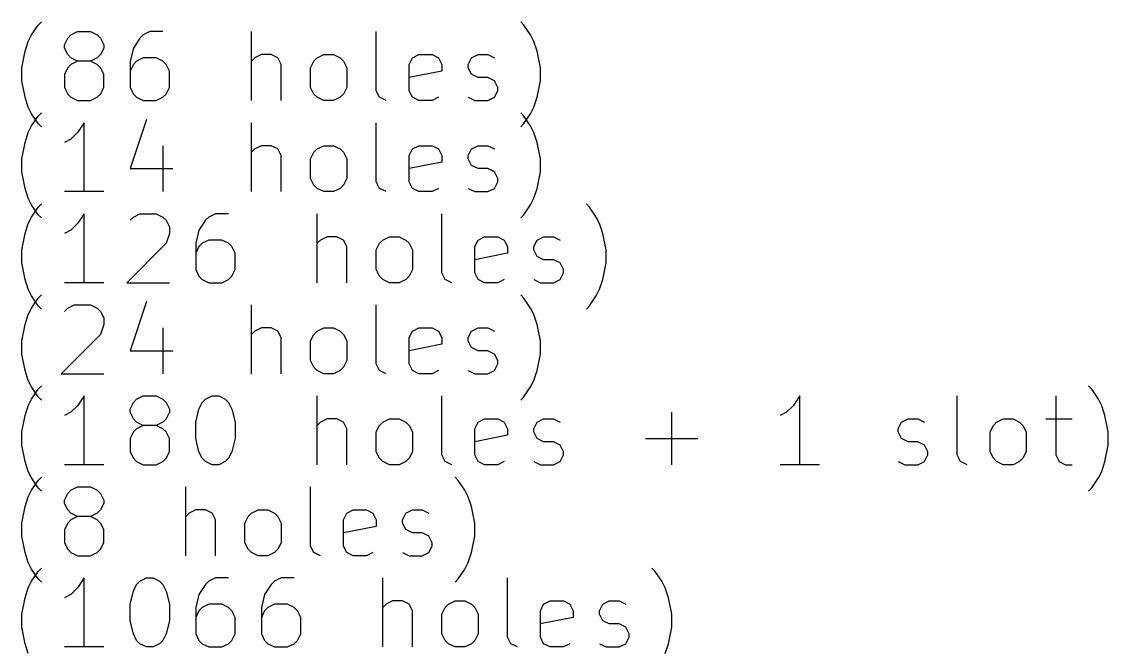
# Model space of a CAD drawing. Extents: x 10 to 419, y -288 to -23.
# Drawn here: x 47.67 to 79.2, y -239.83 to -221.61 of the extents above; entities that cross this region are included whole.
import ezdxf

# ---------------------------------------------------------------- set-up
doc = ezdxf.new("R2010")
doc.units = 0
doc.layers.add('BLACK', color=7, linetype='CONTINUOUS')

msp = doc.modelspace()

# ---------------------------------------------------------------- linework, layer by layer
at = {"layer": 'BLACK', "linetype": 'CONTINUOUS'}
for p, q in [((48.1484, -221.704), (48.2436, -221.609)), ((62.2436, -221.704), (62.1484, -221.609)), ((47.9579, -221.99), (48.1484, -221.704)), ((49.1008, -221.99), (49.2912, -221.895)), ((49.2912, -221.895), (49.6722, -221.895)), ((49.6722, -221.895), (49.8627, -221.99)), ((51.3865, -221.895), (51.196, -221.99)), ((51.7674, -221.895), (51.3865, -221.895)), ((54.3389, -223.895), (54.3389, -221.895)), ((57.9579, -223.609), (57.9579, -221.895)), ((62.4341, -221.99), (62.2436, -221.704)), ((47.7674, -222.466), (47.8627, -222.181)), ((47.8627, -222.181), (47.9579, -221.99)), ((48.9103, -222.276), (49.0055, -222.085)), ((49.0055, -222.085), (49.1008, -221.99)), ((49.8627, -221.99), (49.9579, -222.085)), ((49.9579, -222.085), (50.0532, -222.276)), ((51.1008, -222.085), (50.9103, -222.371)), ((51.196, -221.99), (51.1008, -222.085)), ((62.5293, -222.181), (62.4341, -221.99)), ((62.6246, -222.466), (62.5293, -222.181)), ((47.6722, -222.942), (47.7674, -222.466)), ((48.9103, -222.371), (48.9103, -222.276)), ((49.0055, -222.562), (48.9103, -222.371)), ((50.0532, -222.371), (49.9579, -222.562)), ((50.0532, -222.276), (50.0532, -222.371)), ((50.9103, -222.371), (50.8151, -222.752)), ((62.7198, -222.942), (62.6246, -222.466)), ((49.1008, -222.657), (49.0055, -222.562)), ((49.1008, -222.847), (49.0055, -222.942)), ((49.2912, -222.752), (49.1008, -222.657)), ((49.2912, -222.752), (49.1008, -222.847)), ((49.6722, -222.752), (49.2912, -222.752)), ((49.8627, -222.657), (49.6722, -222.752)), ((49.8627, -222.847), (49.6722, -222.752)), ((49.9579, -222.562), (49.8627, -222.657)), ((49.9579, -222.942), (49.8627, -222.847)), ((50.8151, -222.752), (50.8151, -223.514)), ((50.9103, -222.847), (50.8151, -223.038)), ((51.0055, -222.752), (50.9103, -222.847)), ((51.196, -222.657), (51.0055, -222.752)), ((51.577, -222.657), (51.196, -222.657)), ((51.7674, -222.752), (51.577, -222.657)), ((51.8627, -222.847), (51.7674, -222.752)), ((51.9579, -223.038), (51.8627, -222.847)), ((54.4341, -222.657), (54.3389, -222.752)), ((54.6246, -222.562), (54.4341, -222.657)), ((54.9103, -222.562), (54.6246, -222.562)), ((55.1008, -222.657), (54.9103, -222.562)), ((55.196, -222.847), (55.1008, -222.657)), ((55.196, -223.895), (55.196, -222.847)), ((56.0532, -222.942), (56.1484, -222.752)), ((56.1484, -222.752), (56.2436, -222.657)), ((56.2436, -222.657), (56.4341, -222.562)), ((56.4341, -222.562), (56.7198, -222.562)), ((56.7198, -222.562), (56.9103, -222.657)), ((56.9103, -222.657), (57.0055, -222.752)), ((57.0055, -222.752), (57.1008, -222.942)), ((58.9103, -222.847), (59.0055, -222.657)), ((58.9103, -223.609), (58.9103, -222.847)), ((59.0055, -222.657), (59.196, -222.562)), ((59.196, -222.562), (59.577, -222.562)), ((59.577, -222.562), (59.7674, -222.657)), ((59.7674, -222.657), (59.8627, -222.847)), ((59.8627, -222.847), (59.8627, -223.038)), ((60.6246, -222.847), (60.7198, -222.657)), ((60.6246, -222.942), (60.6246, -222.847)), ((60.7198, -222.657), (60.9103, -222.562)), ((60.9103, -222.562), (61.196, -222.562)), ((61.196, -222.562), (61.3865, -222.657)), ((47.6722, -223.323), (47.6722, -222.942)), ((49.0055, -222.942), (48.9103, -223.133)), ((48.9103, -223.133), (48.9103, -223.514)), ((50.0532, -223.133), (49.9579, -222.942)), ((50.0532, -223.514), (50.0532, -223.133)), ((51.9579, -223.514), (51.9579, -223.038)), ((56.0532, -223.514), (56.0532, -222.942)), ((57.1008, -222.942), (57.1008, -223.514)), ((59.8627, -223.038), (58.9103, -223.228)), ((60.7198, -223.133), (60.6246, -222.942)), ((60.9103, -223.228), (60.7198, -223.133)), ((62.7198, -223.323), (62.7198, -222.942)), ((47.7674, -223.8), (47.6722, -223.323)), ((61.196, -223.228), (60.9103, -223.228)), ((61.3865, -223.323), (61.196, -223.228)), ((61.4817, -223.514), (61.3865, -223.323)), ((62.6246, -223.8), (62.7198, -223.323)), ((47.8627, -224.085), (47.7674, -223.8)), ((48.9103, -223.514), (49.0055, -223.704)), ((49.0055, -223.704), (49.1008, -223.8)), ((49.1008, -223.8), (49.2912, -223.895)), ((49.6722, -223.895), (49.8627, -223.8)), ((49.8627, -223.8), (49.9579, -223.704)), ((49.9579, -223.704), (50.0532, -223.514)), ((50.8151, -223.514), (50.9103, -223.704)), ((50.9103, -223.704), (51.0055, -223.8)), ((51.0055, -223.8), (51.196, -223.895)), ((51.577, -223.895), (51.7674, -223.8)), ((51.7674, -223.8), (51.8627, -223.704)), ((51.8627, -223.704), (51.9579, -223.514)), ((56.1484, -223.704), (56.0532, -223.514)), ((56.2436, -223.8), (56.1484, -223.704)), ((56.4341, -223.895), (56.2436, -223.8)), ((56.9103, -223.8), (56.7198, -223.895)), ((57.0055, -223.704), (56.9103, -223.8)), ((57.1008, -223.514), (57.0055, -223.704)), ((58.0532, -223.8), (57.9579, -223.609)), ((58.2436, -223.895), (58.0532, -223.8)), ((59.0055, -223.8), (58.9103, -223.609)), ((59.196, -223.895), (59.0055, -223.8)), ((59.7674, -223.8), (59.577, -223.895)), ((60.6246, -223.8), (60.8151, -223.895)), ((61.196, -223.895), (61.3865, -223.8)), ((61.3865, -223.8), (61.4817, -223.609)), ((61.4817, -223.609), (61.4817, -223.514)), ((62.5293, -224.085), (62.6246, -223.8)), ((47.9579, -224.276), (47.8627, -224.085)), ((49.2912, -223.895), (49.6722, -223.895)), ((51.196, -223.895), (51.577, -223.895)), ((56.7198, -223.895), (56.4341, -223.895)), ((59.577, -223.895), (59.196, -223.895)), ((60.8151, -223.895), (61.196, -223.895)), ((62.4341, -224.276), (62.5293, -224.085)), ((48.1484, -224.562), (47.9579, -224.276)), ((47.9579, -224.63), (48.1484, -224.344)), ((48.1484, -224.344), (48.2436, -224.249)), ((51.2912, -224.44), (50.8151, -225.868)), ((62.2436, -224.344), (62.1484, -224.249)), ((62.2436, -224.562), (62.4341, -224.276)), ((62.4341, -224.63), (62.2436, -224.344)), ((47.8627, -224.821), (47.9579, -224.63)), ((48.2436, -224.657), (48.1484, -224.562)), ((49.4817, -224.535), (49.2912, -224.821)), ((49.4817, -226.535), (49.4817, -224.535)), ((54.3389, -226.535), (54.3389, -224.535)), ((57.9579, -226.249), (57.9579, -224.535)), ((62.1484, -224.657), (62.2436, -224.562)), ((62.5293, -224.821), (62.4341, -224.63)), ((47.7674, -225.106), (47.8627, -224.821)), ((49.1008, -225.011), (48.9103, -225.106)), ((49.2912, -224.821), (49.1008, -225.011)), ((62.6246, -225.106), (62.5293, -224.821)), ((47.6722, -225.582), (47.7674, -225.106)), ((51.7674, -225.202), (51.7674, -226.535)), ((54.4341, -225.297), (54.3389, -225.392)), ((54.6246, -225.202), (54.4341, -225.297)), ((54.9103, -225.202), (54.6246, -225.202)), ((55.1008, -225.297), (54.9103, -225.202)), ((55.196, -225.487), (55.1008, -225.297)), ((56.0532, -225.582), (56.1484, -225.392)), ((56.1484, -225.392), (56.2436, -225.297)), ((56.2436, -225.297), (56.4341, -225.202)), ((56.4341, -225.202), (56.7198, -225.202)), ((56.7198, -225.202), (56.9103, -225.297)), ((56.9103, -225.297), (57.0055, -225.392)), ((57.0055, -225.392), (57.1008, -225.582)), ((58.9103, -225.487), (59.0055, -225.297)), ((59.0055, -225.297), (59.196, -225.202)), ((59.196, -225.202), (59.577, -225.202)), ((59.577, -225.202), (59.7674, -225.297)), ((59.7674, -225.297), (59.8627, -225.487)), ((60.6246, -225.487), (60.7198, -225.297)), ((60.7198, -225.297), (60.9103, -225.202)), ((60.9103, -225.202), (61.196, -225.202)), ((61.196, -225.202), (61.3865, -225.297)), ((62.7198, -225.582), (62.6246, -225.106)), ((47.6722, -225.963), (47.6722, -225.582)), ((55.196, -226.535), (55.196, -225.487)), ((56.0532, -226.154), (56.0532, -225.582)), ((57.1008, -225.582), (57.1008, -226.154)), ((58.9103, -226.249), (58.9103, -225.487)), ((59.8627, -225.678), (58.9103, -225.868)), ((59.8627, -225.487), (59.8627, -225.678)), ((60.6246, -225.582), (60.6246, -225.487)), ((60.7198, -225.773), (60.6246, -225.582)), ((62.7198, -225.963), (62.7198, -225.582)), ((47.7674, -226.44), (47.6722, -225.963)), ((50.8151, -225.868), (52.0532, -225.868)), ((60.9103, -225.868), (60.7198, -225.773)), ((61.196, -225.868), (60.9103, -225.868)), ((61.3865, -225.963), (61.196, -225.868)), ((61.4817, -226.154), (61.3865, -225.963)), ((62.6246, -226.44), (62.7198, -225.963)), ((56.1484, -226.344), (56.0532, -226.154)), ((57.1008, -226.154), (57.0055, -226.344)), ((58.0532, -226.44), (57.9579, -226.249)), ((59.0055, -226.44), (58.9103, -226.249)), ((61.3865, -226.44), (61.4817, -226.249)), ((61.4817, -226.249), (61.4817, -226.154)), ((47.8627, -226.725), (47.7674, -226.44)), ((50.0532, -226.535), (48.9103, -226.535)), ((56.2436, -226.44), (56.1484, -226.344)), ((56.4341, -226.535), (56.2436, -226.44)), ((56.7198, -226.535), (56.4341, -226.535)), ((56.9103, -226.44), (56.7198, -226.535)), ((57.0055, -226.344), (56.9103, -226.44)), ((58.2436, -226.535), (58.0532, -226.44)), ((59.196, -226.535), (59.0055, -226.44)), ((59.577, -226.535), (59.196, -226.535)), ((59.7674, -226.44), (59.577, -226.535)), ((60.6246, -226.44), (60.8151, -226.535)), ((60.8151, -226.535), (61.196, -226.535)), ((61.196, -226.535), (61.3865, -226.44)), ((62.5293, -226.725), (62.6246, -226.44)), ((47.9579, -226.916), (47.8627, -226.725)), ((48.1484, -227.202), (47.9579, -226.916)), ((48.1484, -226.984), (48.2436, -226.889)), ((62.2436, -227.202), (62.4341, -226.916)), ((62.4341, -226.916), (62.5293, -226.725)), ((64.1484, -226.984), (64.0532, -226.889)), ((47.8627, -227.461), (47.9579, -227.27)), ((47.9579, -227.27), (48.1484, -226.984)), ((48.2436, -227.297), (48.1484, -227.202)), ((49.4817, -227.175), (49.2912, -227.461)), ((49.4817, -229.175), (49.4817, -227.175)), ((50.8151, -227.365), (50.9103, -227.27)), ((50.9103, -227.27), (51.1008, -227.175)), ((51.1008, -227.175), (51.577, -227.175)), ((51.577, -227.175), (51.7674, -227.27)), ((51.7674, -227.27), (51.8627, -227.365)), ((53.1008, -227.27), (53.0055, -227.365)), ((53.2912, -227.175), (53.1008, -227.27)), ((53.6722, -227.175), (53.2912, -227.175)), ((56.2436, -229.175), (56.2436, -227.175)), ((59.8627, -228.889), (59.8627, -227.175)), ((62.1484, -227.297), (62.2436, -227.202)), ((64.3389, -227.27), (64.1484, -226.984)), ((64.4341, -227.461), (64.3389, -227.27)), ((47.7674, -227.746), (47.8627, -227.461)), ((49.2912, -227.461), (49.1008, -227.651)), ((51.8627, -227.365), (51.9579, -227.556)), ((51.9579, -227.556), (51.9579, -227.746)), ((53.0055, -227.365), (52.8151, -227.651)), ((64.5293, -227.746), (64.4341, -227.461)), ((47.6722, -228.222), (47.7674, -227.746)), ((49.1008, -227.651), (48.9103, -227.746)), ((51.9579, -227.746), (51.8627, -228.032)), ((52.8151, -227.651), (52.7198, -228.032)), ((56.5293, -227.842), (56.3389, -227.937)), ((56.8151, -227.842), (56.5293, -227.842)), ((57.0055, -227.937), (56.8151, -227.842)), ((58.1484, -227.937), (58.3389, -227.842)), ((58.3389, -227.842), (58.6246, -227.842)), ((58.6246, -227.842), (58.8151, -227.937)), ((60.9103, -227.937), (61.1008, -227.842)), ((61.1008, -227.842), (61.4817, -227.842)), ((61.4817, -227.842), (61.6722, -227.937)), ((62.6246, -227.937), (62.8151, -227.842)), ((62.8151, -227.842), (63.1008, -227.842)), ((63.1008, -227.842), (63.2912, -227.937)), ((64.6246, -228.222), (64.5293, -227.746)), ((47.6722, -228.603), (47.6722, -228.222)), ((51.8627, -228.032), (50.7198, -229.175)), ((52.7198, -228.032), (52.7198, -228.794)), ((52.8151, -228.127), (52.7198, -228.318)), ((52.9103, -228.032), (52.8151, -228.127)), ((53.1008, -227.937), (52.9103, -228.032)), ((53.4817, -227.937), (53.1008, -227.937)), ((53.6722, -228.032), (53.4817, -227.937)), ((53.7674, -228.127), (53.6722, -228.032)), ((53.8627, -228.318), (53.7674, -228.127)), ((56.3389, -227.937), (56.2436, -228.032)), ((57.1008, -228.127), (57.0055, -227.937)), ((57.1008, -229.175), (57.1008, -228.127)), ((57.9579, -228.222), (58.0532, -228.032)), ((57.9579, -228.794), (57.9579, -228.222)), ((58.0532, -228.032), (58.1484, -227.937)), ((58.8151, -227.937), (58.9103, -228.032)), ((58.9103, -228.032), (59.0055, -228.222)), ((59.0055, -228.222), (59.0055, -228.794)), ((60.8151, -228.127), (60.9103, -227.937)), ((60.8151, -228.889), (60.8151, -228.127)), ((61.6722, -227.937), (61.7674, -228.127)), ((61.7674, -228.127), (61.7674, -228.318)), ((62.5293, -228.127), (62.6246, -227.937)), ((62.5293, -228.222), (62.5293, -228.127)), ((62.6246, -228.413), (62.5293, -228.222)), ((64.6246, -228.603), (64.6246, -228.222)), ((53.8627, -228.794), (53.8627, -228.318)), ((61.7674, -228.318), (60.8151, -228.508)), ((62.8151, -228.508), (62.6246, -228.413)), ((63.1008, -228.508), (62.8151, -228.508)), ((63.2912, -228.603), (63.1008, -228.508)), ((47.7674, -229.08), (47.6722, -228.603)), ((52.7198, -228.794), (52.8151, -228.984)), ((53.7674, -228.984), (53.8627, -228.794)), ((58.0532, -228.984), (57.9579, -228.794)), ((59.0055, -228.794), (58.9103, -228.984)), ((63.3865, -228.794), (63.2912, -228.603)), ((63.3865, -228.889), (63.3865, -228.794)), ((64.5293, -229.08), (64.6246, -228.603)), ((47.8627, -229.365), (47.7674, -229.08)), ((50.0532, -229.175), (48.9103, -229.175)), ((50.7198, -229.175), (51.9579, -229.175)), ((52.8151, -228.984), (52.9103, -229.08)), ((52.9103, -229.08), (53.1008, -229.175)), ((53.1008, -229.175), (53.4817, -229.175)), ((53.4817, -229.175), (53.6722, -229.08)), ((53.6722, -229.08), (53.7674, -228.984)), ((58.1484, -229.08), (58.0532, -228.984)), ((58.3389, -229.175), (58.1484, -229.08)), ((58.6246, -229.175), (58.3389, -229.175)), ((58.8151, -229.08), (58.6246, -229.175)), ((58.9103, -228.984), (58.8151, -229.08)), ((59.9579, -229.08), (59.8627, -228.889)), ((60.1484, -229.175), (59.9579, -229.08)), ((60.9103, -229.08), (60.8151, -228.889)), ((61.1008, -229.175), (60.9103, -229.08)), ((61.4817, -229.175), (61.1008, -229.175)), ((61.6722, -229.08), (61.4817, -229.175)), ((62.5293, -229.08), (62.7198, -229.175)), ((62.7198, -229.175), (63.1008, -229.175)), ((63.1008, -229.175), (63.2912, -229.08)), ((63.2912, -229.08), (63.3865, -228.889)), ((64.4341, -229.365), (64.5293, -229.08)), ((47.9579, -229.556), (47.8627, -229.365)), ((64.3389, -229.556), (64.4341, -229.365)), ((48.1484, -229.842), (47.9579, -229.556)), ((47.9579, -229.91), (48.1484, -229.624)), ((48.1484, -229.624), (48.2436, -229.529)), ((51.2912, -229.72), (50.8151, -231.148)), ((62.2436, -229.624), (62.1484, -229.529)), ((62.4341, -229.91), (62.2436, -229.624)), ((64.1484, -229.842), (64.3389, -229.556)), ((47.7674, -230.386), (47.8627, -230.101)), ((47.8627, -230.101), (47.9579, -229.91)), ((48.2436, -229.937), (48.1484, -229.842)), ((48.9103, -230.005), (49.0055, -229.91)), ((49.0055, -229.91), (49.196, -229.815)), ((49.196, -229.815), (49.6722, -229.815)), ((49.6722, -229.815), (49.8627, -229.91)), ((49.8627, -229.91), (49.9579, -230.005)), ((49.9579, -230.005), (50.0532, -230.196)), ((54.3389, -231.815), (54.3389, -229.815)), ((57.9579, -231.529), (57.9579, -229.815)), ((62.5293, -230.101), (62.4341, -229.91)), ((62.6246, -230.386), (62.5293, -230.101)), ((64.0532, -229.937), (64.1484, -229.842)), ((47.6722, -230.862), (47.7674, -230.386)), ((50.0532, -230.386), (49.9579, -230.672)), ((50.0532, -230.196), (50.0532, -230.386)), ((62.7198, -230.862), (62.6246, -230.386)), ((49.9579, -230.672), (48.8151, -231.815)), ((51.7674, -230.482), (51.7674, -231.815)), ((54.4341, -230.577), (54.3389, -230.672)), ((54.6246, -230.482), (54.4341, -230.577)), ((54.9103, -230.482), (54.6246, -230.482)), ((55.1008, -230.577), (54.9103, -230.482)), ((55.196, -230.767), (55.1008, -230.577)), ((56.0532, -230.862), (56.1484, -230.672)), ((56.1484, -230.672), (56.2436, -230.577)), ((56.2436, -230.577), (56.4341, -230.482)), ((56.4341, -230.482), (56.7198, -230.482)), ((56.7198, -230.482), (56.9103, -230.577)), ((56.9103, -230.577), (57.0055, -230.672)), ((57.0055, -230.672), (57.1008, -230.862)), ((58.9103, -230.767), (59.0055, -230.577)), ((59.0055, -230.577), (59.196, -230.482)), ((59.196, -230.482), (59.577, -230.482)), ((59.577, -230.482), (59.7674, -230.577)), ((59.7674, -230.577), (59.8627, -230.767)), ((60.6246, -230.767), (60.7198, -230.577)), ((60.7198, -230.577), (60.9103, -230.482)), ((60.9103, -230.482), (61.196, -230.482)), ((61.196, -230.482), (61.3865, -230.577)), ((47.6722, -231.243), (47.6722, -230.862)), ((55.196, -231.815), (55.196, -230.767)), ((56.0532, -231.434), (56.0532, -230.862)), ((57.1008, -230.862), (57.1008, -231.434)), ((58.9103, -231.529), (58.9103, -230.767)), ((59.8627, -230.958), (58.9103, -231.148)), ((59.8627, -230.767), (59.8627, -230.958)), ((60.6246, -230.862), (60.6246, -230.767)), ((60.7198, -231.053), (60.6246, -230.862)), ((60.9103, -231.148), (60.7198, -231.053)), ((62.7198, -231.243), (62.7198, -230.862)), ((47.7674, -231.72), (47.6722, -231.243)), ((50.8151, -231.148), (52.0532, -231.148)), ((61.196, -231.148), (60.9103, -231.148)), ((61.3865, -231.243), (61.196, -231.148)), ((61.4817, -231.434), (61.3865, -231.243)), ((62.6246, -231.72), (62.7198, -231.243)), ((56.1484, -231.624), (56.0532, -231.434)), ((56.2436, -231.72), (56.1484, -231.624)), ((57.0055, -231.624), (56.9103, -231.72)), ((57.1008, -231.434), (57.0055, -231.624)), ((58.0532, -231.72), (57.9579, -231.529)), ((59.0055, -231.72), (58.9103, -231.529)), ((61.3865, -231.72), (61.4817, -231.529)), ((61.4817, -231.529), (61.4817, -231.434)), ((47.8627, -232.005), (47.7674, -231.72)), ((47.9579, -232.196), (47.8627, -232.005)), ((48.8151, -231.815), (50.0532, -231.815)), ((56.4341, -231.815), (56.2436, -231.72)), ((56.7198, -231.815), (56.4341, -231.815)), ((56.9103, -231.72), (56.7198, -231.815)), ((58.2436, -231.815), (58.0532, -231.72)), ((59.196, -231.815), (59.0055, -231.72)), ((59.577, -231.815), (59.196, -231.815)), ((59.7674, -231.72), (59.577, -231.815)), ((60.6246, -231.72), (60.8151, -231.815)), ((60.8151, -231.815), (61.196, -231.815)), ((61.196, -231.815), (61.3865, -231.72)), ((62.4341, -232.196), (62.5293, -232.005)), ((62.5293, -232.005), (62.6246, -231.72)), ((48.1484, -232.482), (47.9579, -232.196)), ((47.9579, -232.55), (48.1484, -232.264)), ((48.1484, -232.264), (48.2436, -232.169)), ((62.2436, -232.482), (62.4341, -232.196)), ((78.7198, -232.264), (78.6246, -232.169)), ((78.9103, -232.55), (78.7198, -232.264)), ((47.8627, -232.741), (47.9579, -232.55)), ((48.2436, -232.577), (48.1484, -232.482)), ((49.4817, -232.455), (49.2912, -232.741)), ((49.4817, -234.455), (49.4817, -232.455)), ((50.8151, -232.836), (50.9103, -232.645)), ((50.9103, -232.645), (51.0055, -232.55)), ((51.0055, -232.55), (51.196, -232.455)), ((51.196, -232.455), (51.577, -232.455)), ((51.577, -232.455), (51.7674, -232.55)), ((51.7674, -232.55), (51.8627, -232.645)), ((51.8627, -232.645), (51.9579, -232.836)), ((52.8151, -232.836), (52.9103, -232.645)), ((52.9103, -232.645), (53.0055, -232.55)), ((53.0055, -232.55), (53.196, -232.455)), ((53.196, -232.455), (53.3865, -232.455)), ((53.3865, -232.455), (53.577, -232.55)), ((53.577, -232.55), (53.6722, -232.645)), ((53.6722, -232.645), (53.7674, -232.836)), ((56.2436, -234.455), (56.2436, -232.455)), ((59.8627, -234.169), (59.8627, -232.455)), ((62.1484, -232.577), (62.2436, -232.482)), ((70.2436, -232.455), (70.0532, -232.741)), ((70.2436, -234.455), (70.2436, -232.455)), ((74.8151, -234.169), (74.8151, -232.455)), ((77.6722, -232.455), (77.6722, -234.169)), ((79.0055, -232.741), (78.9103, -232.55)), ((47.7674, -233.026), (47.8627, -232.741)), ((49.1008, -232.931), (48.9103, -233.026)), ((49.2912, -232.741), (49.1008, -232.931)), ((50.8151, -232.931), (50.8151, -232.836)), ((50.9103, -233.122), (50.8151, -232.931)), ((51.9579, -232.931), (51.8627, -233.122)), ((51.9579, -232.836), (51.9579, -232.931)), ((52.7198, -233.217), (52.8151, -232.836)), ((53.7674, -232.836), (53.8627, -233.217)), ((66.5293, -234.455), (66.5293, -232.931)), ((69.8627, -232.931), (69.6722, -233.026)), ((70.0532, -232.741), (69.8627, -232.931)), ((79.1008, -233.026), (79.0055, -232.741)), ((47.6722, -233.502), (47.7674, -233.026)), ((51.0055, -233.217), (50.9103, -233.122)), ((51.196, -233.312), (51.0055, -233.217)), ((51.7674, -233.217), (51.577, -233.312)), ((51.8627, -233.122), (51.7674, -233.217)), ((52.7198, -233.693), (52.7198, -233.217)), ((53.8627, -233.217), (53.8627, -233.693)), ((56.3389, -233.217), (56.2436, -233.312)), ((56.5293, -233.122), (56.3389, -233.217)), ((56.8151, -233.122), (56.5293, -233.122)), ((57.0055, -233.217), (56.8151, -233.122)), ((57.1008, -233.407), (57.0055, -233.217)), ((58.0532, -233.312), (58.1484, -233.217)), ((58.1484, -233.217), (58.3389, -233.122)), ((58.3389, -233.122), (58.6246, -233.122)), ((58.6246, -233.122), (58.8151, -233.217)), ((58.8151, -233.217), (58.9103, -233.312)), ((60.8151, -233.407), (60.9103, -233.217)), ((60.9103, -233.217), (61.1008, -233.122)), ((61.1008, -233.122), (61.4817, -233.122)), ((61.4817, -233.122), (61.6722, -233.217)), ((61.6722, -233.217), (61.7674, -233.407)), ((62.5293, -233.407), (62.6246, -233.217)), ((62.6246, -233.217), (62.8151, -233.122)), ((62.8151, -233.122), (63.1008, -233.122)), ((63.1008, -233.122), (63.2912, -233.217)), ((73.1008, -233.407), (73.196, -233.217)), ((73.196, -233.217), (73.3865, -233.122)), ((73.3865, -233.122), (73.6722, -233.122)), ((73.6722, -233.122), (73.8627, -233.217)), ((75.8627, -233.312), (75.9579, -233.217)), ((75.9579, -233.217), (76.1484, -233.122)), ((76.1484, -233.122), (76.4341, -233.122)), ((76.4341, -233.122), (76.6246, -233.217)), ((76.6246, -233.217), (76.7198, -233.312)), ((77.3865, -233.122), (78.1484, -233.122)), ((79.196, -233.502), (79.1008, -233.026)), ((47.6722, -233.883), (47.6722, -233.502)), ((50.9103, -233.502), (50.8151, -233.693)), ((51.0055, -233.407), (50.9103, -233.502)), ((51.196, -233.312), (51.0055, -233.407)), ((51.577, -233.312), (51.196, -233.312)), ((51.7674, -233.407), (51.577, -233.312)), ((51.8627, -233.502), (51.7674, -233.407)), ((51.9579, -233.693), (51.8627, -233.502)), ((57.1008, -234.455), (57.1008, -233.407)), ((57.9579, -233.502), (58.0532, -233.312)), ((57.9579, -234.074), (57.9579, -233.502)), ((58.9103, -233.312), (59.0055, -233.502)), ((59.0055, -233.502), (59.0055, -234.074)), ((60.8151, -234.169), (60.8151, -233.407)), ((61.7674, -233.407), (61.7674, -233.598)), ((62.5293, -233.502), (62.5293, -233.407)), ((62.6246, -233.693), (62.5293, -233.502)), ((73.1008, -233.502), (73.1008, -233.407)), ((73.196, -233.693), (73.1008, -233.502)), ((75.7674, -233.502), (75.8627, -233.312)), ((75.7674, -234.074), (75.7674, -233.502)), ((76.7198, -233.312), (76.8151, -233.502)), ((76.8151, -233.502), (76.8151, -234.074)), ((79.196, -233.883), (79.196, -233.502)), ((47.7674, -234.36), (47.6722, -233.883)), ((50.8151, -233.693), (50.8151, -234.074)), ((51.9579, -234.074), (51.9579, -233.693)), ((52.8151, -234.074), (52.7198, -233.693)), ((53.8627, -233.693), (53.7674, -234.074)), ((61.7674, -233.598), (60.8151, -233.788)), ((62.8151, -233.788), (62.6246, -233.693)), ((63.1008, -233.788), (62.8151, -233.788)), ((63.2912, -233.883), (63.1008, -233.788)), ((63.3865, -234.074), (63.2912, -233.883)), ((65.7674, -233.693), (67.2912, -233.693)), ((73.3865, -233.788), (73.196, -233.693)), ((73.6722, -233.788), (73.3865, -233.788)), ((73.8627, -233.883), (73.6722, -233.788)), ((73.9579, -234.074), (73.8627, -233.883)), ((79.1008, -234.36), (79.196, -233.883)), ((50.8151, -234.074), (50.9103, -234.264)), ((51.8627, -234.264), (51.9579, -234.074)), ((52.9103, -234.264), (52.8151, -234.074)), ((53.7674, -234.074), (53.6722, -234.264)), ((58.0532, -234.264), (57.9579, -234.074)), ((59.0055, -234.074), (58.9103, -234.264)), ((59.9579, -234.36), (59.8627, -234.169)), ((60.9103, -234.36), (60.8151, -234.169)), ((63.2912, -234.36), (63.3865, -234.169)), ((63.3865, -234.169), (63.3865, -234.074)), ((73.8627, -234.36), (73.9579, -234.169)), ((73.9579, -234.169), (73.9579, -234.074)), ((74.9103, -234.36), (74.8151, -234.169)), ((75.8627, -234.264), (75.7674, -234.074)), ((76.8151, -234.074), (76.7198, -234.264)), ((77.6722, -234.169), (77.7674, -234.36)), ((47.8627, -234.645), (47.7674, -234.36)), ((50.0532, -234.455), (48.9103, -234.455)), ((50.9103, -234.264), (51.0055, -234.36)), ((51.0055, -234.36), (51.196, -234.455)), ((51.196, -234.455), (51.577, -234.455)), ((51.577, -234.455), (51.7674, -234.36)), ((51.7674, -234.36), (51.8627, -234.264)), ((53.0055, -234.36), (52.9103, -234.264)), ((53.196, -234.455), (53.0055, -234.36)), ((53.3865, -234.455), (53.196, -234.455)), ((53.577, -234.36), (53.3865, -234.455)), ((53.6722, -234.264), (53.577, -234.36)), ((58.1484, -234.36), (58.0532, -234.264)), ((58.3389, -234.455), (58.1484, -234.36)), ((58.6246, -234.455), (58.3389, -234.455)), ((58.8151, -234.36), (58.6246, -234.455)), ((58.9103, -234.264), (58.8151, -234.36)), ((60.1484, -234.455), (59.9579, -234.36)), ((61.1008, -234.455), (60.9103, -234.36)), ((61.4817, -234.455), (61.1008, -234.455)), ((61.6722, -234.36), (61.4817, -234.455)), ((62.5293, -234.36), (62.7198, -234.455)), ((62.7198, -234.455), (63.1008, -234.455)), ((63.1008, -234.455), (63.2912, -234.36)), ((70.8151, -234.455), (69.6722, -234.455)), ((73.1008, -234.36), (73.2912, -234.455)), ((73.2912, -234.455), (73.6722, -234.455)), ((73.6722, -234.455), (73.8627, -234.36)), ((75.1008, -234.455), (74.9103, -234.36)), ((75.9579, -234.36), (75.8627, -234.264)), ((76.1484, -234.455), (75.9579, -234.36)), ((76.4341, -234.455), (76.1484, -234.455)), ((76.6246, -234.36), (76.4341, -234.455)), ((76.7198, -234.264), (76.6246, -234.36)), ((77.7674, -234.36), (77.9579, -234.455)), ((77.9579, -234.455), (78.1484, -234.455)), ((79.0055, -234.645), (79.1008, -234.36)), ((47.9579, -234.836), (47.8627, -234.645)), ((48.1484, -235.122), (47.9579, -234.836)), ((48.1484, -234.904), (48.2436, -234.809)), ((60.3389, -234.904), (60.2436, -234.809)), ((78.7198, -235.122), (78.9103, -234.836)), ((78.9103, -234.836), (79.0055, -234.645)), ((47.9579, -235.19), (48.1484, -234.904)), ((48.2436, -235.217), (48.1484, -235.122)), ((49.1008, -235.19), (49.2912, -235.095)), ((49.2912, -235.095), (49.6722, -235.095)), ((49.6722, -235.095), (49.8627, -235.19)), ((52.4341, -237.095), (52.4341, -235.095)), ((56.0532, -236.809), (56.0532, -235.095)), ((60.5293, -235.19), (60.3389, -234.904)), ((78.6246, -235.217), (78.7198, -235.122)), ((47.7674, -235.666), (47.8627, -235.381)), ((47.8627, -235.381), (47.9579, -235.19)), ((48.9103, -235.476), (49.0055, -235.285)), ((48.9103, -235.571), (48.9103, -235.476)), ((49.0055, -235.285), (49.1008, -235.19)), ((49.8627, -235.19), (49.9579, -235.285)), ((49.9579, -235.285), (50.0532, -235.476)), ((50.0532, -235.476), (50.0532, -235.571)), ((60.6246, -235.381), (60.5293, -235.19)), ((60.7198, -235.666), (60.6246, -235.381)), ((47.6722, -236.142), (47.7674, -235.666)), ((49.0055, -235.762), (48.9103, -235.571)), ((49.1008, -235.857), (49.0055, -235.762)), ((49.9579, -235.762), (49.8627, -235.857)), ((50.0532, -235.571), (49.9579, -235.762)), ((52.7198, -235.762), (52.5293, -235.857)), ((53.0055, -235.762), (52.7198, -235.762)), ((53.196, -235.857), (53.0055, -235.762)), ((54.3389, -235.857), (54.5293, -235.762)), ((54.5293, -235.762), (54.8151, -235.762)), ((54.8151, -235.762), (55.0055, -235.857)), ((57.1008, -235.857), (57.2912, -235.762)), ((57.2912, -235.762), (57.6722, -235.762)), ((57.6722, -235.762), (57.8627, -235.857)), ((58.8151, -235.857), (59.0055, -235.762)), ((59.0055, -235.762), (59.2912, -235.762)), ((59.2912, -235.762), (59.4817, -235.857)), ((60.8151, -236.142), (60.7198, -235.666)), ((49.1008, -236.047), (49.0055, -236.142)), ((49.2912, -235.952), (49.1008, -235.857)), ((49.2912, -235.952), (49.1008, -236.047)), ((49.6722, -235.952), (49.2912, -235.952)), ((49.8627, -235.857), (49.6722, -235.952)), ((49.8627, -236.047), (49.6722, -235.952)), ((49.9579, -236.142), (49.8627, -236.047)), ((52.5293, -235.857), (52.4341, -235.952)), ((53.2912, -236.047), (53.196, -235.857)), ((53.2912, -237.095), (53.2912, -236.047)), ((54.1484, -236.142), (54.2436, -235.952)), ((54.2436, -235.952), (54.3389, -235.857)), ((55.0055, -235.857), (55.1008, -235.952)), ((55.1008, -235.952), (55.196, -236.142)), ((57.0055, -236.047), (57.1008, -235.857)), ((57.0055, -236.809), (57.0055, -236.047)), ((57.8627, -235.857), (57.9579, -236.047)), ((57.9579, -236.047), (57.9579, -236.238)), ((58.7198, -236.047), (58.8151, -235.857)), ((58.7198, -236.142), (58.7198, -236.047)), ((47.6722, -236.523), (47.6722, -236.142)), ((49.0055, -236.142), (48.9103, -236.333)), ((48.9103, -236.333), (48.9103, -236.714)), ((50.0532, -236.333), (49.9579, -236.142)), ((50.0532, -236.714), (50.0532, -236.333)), ((54.1484, -236.714), (54.1484, -236.142)), ((55.196, -236.142), (55.196, -236.714)), ((57.9579, -236.238), (57.0055, -236.428)), ((58.8151, -236.333), (58.7198, -236.142)), ((59.0055, -236.428), (58.8151, -236.333)), ((59.2912, -236.428), (59.0055, -236.428)), ((59.4817, -236.523), (59.2912, -236.428)), ((60.8151, -236.523), (60.8151, -236.142)), ((47.7674, -237), (47.6722, -236.523)), ((48.9103, -236.714), (49.0055, -236.904)), ((49.9579, -236.904), (50.0532, -236.714)), ((54.2436, -236.904), (54.1484, -236.714)), ((55.196, -236.714), (55.1008, -236.904)), ((59.577, -236.714), (59.4817, -236.523)), ((59.577, -236.809), (59.577, -236.714)), ((60.7198, -237), (60.8151, -236.523)), ((47.8627, -237.285), (47.7674, -237)), ((49.0055, -236.904), (49.1008, -237)), ((49.1008, -237), (49.2912, -237.095)), ((49.6722, -237.095), (49.8627, -237)), ((49.8627, -237), (49.9579, -236.904)), ((54.3389, -237), (54.2436, -236.904)), ((54.5293, -237.095), (54.3389, -237)), ((55.0055, -237), (54.8151, -237.095)), ((55.1008, -236.904), (55.0055, -237)), ((56.1484, -237), (56.0532, -236.809)), ((56.3389, -237.095), (56.1484, -237)), ((57.1008, -237), (57.0055, -236.809)), ((57.2912, -237.095), (57.1008, -237)), ((57.8627, -237), (57.6722, -237.095)), ((58.7198, -237), (58.9103, -237.095)), ((59.2912, -237.095), (59.4817, -237)), ((59.4817, -237), (59.577, -236.809)), ((60.6246, -237.285), (60.7198, -237)), ((47.9579, -237.476), (47.8627, -237.285)), ((49.2912, -237.095), (49.6722, -237.095)), ((54.8151, -237.095), (54.5293, -237.095)), ((57.6722, -237.095), (57.2912, -237.095)), ((58.9103, -237.095), (59.2912, -237.095)), ((60.5293, -237.476), (60.6246, -237.285)), ((48.1484, -237.762), (47.9579, -237.476)), ((47.9579, -237.83), (48.1484, -237.544)), ((48.1484, -237.544), (48.2436, -237.449)), ((60.3389, -237.762), (60.5293, -237.476)), ((66.0532, -237.544), (65.9579, -237.449)), ((66.2436, -237.83), (66.0532, -237.544)), ((47.8627, -238.021), (47.9579, -237.83)), ((48.2436, -237.857), (48.1484, -237.762)), ((49.4817, -237.735), (49.2912, -238.021)), ((49.4817, -239.735), (49.4817, -237.735)), ((50.9103, -238.116), (51.0055, -237.925)), ((51.0055, -237.925), (51.1008, -237.83)), ((51.1008, -237.83), (51.2912, -237.735)), ((51.2912, -237.735), (51.4817, -237.735)), ((51.4817, -237.735), (51.6722, -237.83)), ((51.6722, -237.83), (51.7674, -237.925)), ((51.7674, -237.925), (51.8627, -238.116)), ((53.0055, -237.925), (52.8151, -238.211)), ((53.1008, -237.83), (53.0055, -237.925)), ((53.2912, -237.735), (53.1008, -237.83)), ((53.6722, -237.735), (53.2912, -237.735)), ((54.9103, -237.925), (54.7198, -238.211)), ((55.0055, -237.83), (54.9103, -237.925)), ((55.196, -237.735), (55.0055, -237.83)), ((55.577, -237.735), (55.196, -237.735)), ((58.1484, -239.735), (58.1484, -237.735)), ((60.2436, -237.857), (60.3389, -237.762)), ((61.7674, -239.449), (61.7674, -237.735)), ((66.3389, -238.021), (66.2436, -237.83)), ((47.6722, -238.782), (47.7674, -238.306)), ((47.7674, -238.306), (47.8627, -238.021)), ((49.1008, -238.211), (48.9103, -238.306)), ((49.2912, -238.021), (49.1008, -238.211)), ((50.8151, -238.497), (50.9103, -238.116)), ((51.8627, -238.116), (51.9579, -238.497)), ((52.8151, -238.211), (52.7198, -238.592)), ((54.7198, -238.211), (54.6246, -238.592)), ((66.4341, -238.306), (66.3389, -238.021)), ((66.5293, -238.782), (66.4341, -238.306)), ((50.8151, -238.973), (50.8151, -238.497)), ((51.9579, -238.497), (51.9579, -238.973)), ((52.7198, -238.592), (52.7198, -239.354)), ((52.9103, -238.592), (52.8151, -238.687)), ((53.1008, -238.497), (52.9103, -238.592)), ((53.4817, -238.497), (53.1008, -238.497)), ((53.6722, -238.592), (53.4817, -238.497)), ((53.7674, -238.687), (53.6722, -238.592)), ((54.6246, -238.592), (54.6246, -239.354)), ((54.8151, -238.592), (54.7198, -238.687)), ((55.0055, -238.497), (54.8151, -238.592)), ((55.3865, -238.497), (55.0055, -238.497)), ((55.577, -238.592), (55.3865, -238.497)), ((55.6722, -238.687), (55.577, -238.592)), ((58.2436, -238.497), (58.1484, -238.592)), ((58.4341, -238.402), (58.2436, -238.497)), ((58.7198, -238.402), (58.4341, -238.402)), ((58.9103, -238.497), (58.7198, -238.402)), ((59.0055, -238.687), (58.9103, -238.497)), ((59.8627, -238.782), (59.9579, -238.592)), ((59.9579, -238.592), (60.0532, -238.497)), ((60.0532, -238.497), (60.2436, -238.402)), ((60.2436, -238.402), (60.5293, -238.402)), ((60.5293, -238.402), (60.7198, -238.497)), ((60.7198, -238.497), (60.8151, -238.592)), ((60.8151, -238.592), (60.9103, -238.782)), ((62.7198, -238.687), (62.8151, -238.497)), ((62.8151, -238.497), (63.0055, -238.402)), ((63.0055, -238.402), (63.3865, -238.402)), ((63.3865, -238.402), (63.577, -238.497)), ((63.577, -238.497), (63.6722, -238.687)), ((64.4341, -238.687), (64.5293, -238.497)), ((64.5293, -238.497), (64.7198, -238.402)), ((64.7198, -238.402), (65.0055, -238.402)), ((65.0055, -238.402), (65.196, -238.497)), ((47.6722, -239.163), (47.6722, -238.782)), ((52.8151, -238.687), (52.7198, -238.878)), ((53.8627, -238.878), (53.7674, -238.687)), ((53.8627, -239.354), (53.8627, -238.878)), ((54.7198, -238.687), (54.6246, -238.878)), ((55.7674, -238.878), (55.6722, -238.687)), ((55.7674, -239.354), (55.7674, -238.878)), ((59.0055, -239.735), (59.0055, -238.687)), ((59.8627, -239.354), (59.8627, -238.782)), ((60.9103, -238.782), (60.9103, -239.354)), ((62.7198, -239.449), (62.7198, -238.687)), ((63.6722, -238.878), (62.7198, -239.068)), ((63.6722, -238.687), (63.6722, -238.878)), ((64.4341, -238.782), (64.4341, -238.687)), ((64.5293, -238.973), (64.4341, -238.782)), ((66.5293, -239.163), (66.5293, -238.782)), ((47.7674, -239.64), (47.6722, -239.163)), ((50.9103, -239.354), (50.8151, -238.973)), ((51.9579, -238.973), (51.8627, -239.354)), ((64.7198, -239.068), (64.5293, -238.973)), ((65.0055, -239.068), (64.7198, -239.068)), ((65.196, -239.163), (65.0055, -239.068)), ((65.2912, -239.354), (65.196, -239.163)), ((66.4341, -239.64), (66.5293, -239.163)), ((51.0055, -239.544), (50.9103, -239.354)), ((51.1008, -239.64), (51.0055, -239.544)), ((51.7674, -239.544), (51.6722, -239.64)), ((51.8627, -239.354), (51.7674, -239.544)), ((52.7198, -239.354), (52.8151, -239.544)), ((52.8151, -239.544), (52.9103, -239.64)), ((53.6722, -239.64), (53.7674, -239.544)), ((53.7674, -239.544), (53.8627, -239.354)), ((54.6246, -239.354), (54.7198, -239.544)), ((54.7198, -239.544), (54.8151, -239.64)), ((55.577, -239.64), (55.6722, -239.544)), ((55.6722, -239.544), (55.7674, -239.354)), ((59.9579, -239.544), (59.8627, -239.354)), ((60.0532, -239.64), (59.9579, -239.544)), ((60.8151, -239.544), (60.7198, -239.64)), ((60.9103, -239.354), (60.8151, -239.544)), ((61.8627, -239.64), (61.7674, -239.449)), ((62.8151, -239.64), (62.7198, -239.449)), ((65.196, -239.64), (65.2912, -239.449)), ((65.2912, -239.449), (65.2912, -239.354)), ((47.8627, -239.925), (47.7674, -239.64)), ((50.0532, -239.735), (48.9103, -239.735)), ((51.2912, -239.735), (51.1008, -239.64)), ((51.4817, -239.735), (51.2912, -239.735)), ((51.6722, -239.64), (51.4817, -239.735)), ((52.9103, -239.64), (53.1008, -239.735)), ((53.1008, -239.735), (53.4817, -239.735)), ((53.4817, -239.735), (53.6722, -239.64)), ((54.8151, -239.64), (55.0055, -239.735)), ((55.0055, -239.735), (55.3865, -239.735)), ((55.3865, -239.735), (55.577, -239.64)), ((60.2436, -239.735), (60.0532, -239.64)), ((60.5293, -239.735), (60.2436, -239.735)), ((60.7198, -239.64), (60.5293, -239.735)), ((62.0532, -239.735), (61.8627, -239.64)), ((63.0055, -239.735), (62.8151, -239.64)), ((63.3865, -239.735), (63.0055, -239.735)), ((63.577, -239.64), (63.3865, -239.735)), ((64.4341, -239.64), (64.6246, -239.735)), ((64.6246, -239.735), (65.0055, -239.735)), ((65.0055, -239.735), (65.196, -239.64)), ((66.3389, -239.925), (66.4341, -239.64))]:
    msp.add_line(p, q, dxfattribs=at)

doc.saveas('drawing.dxf')
